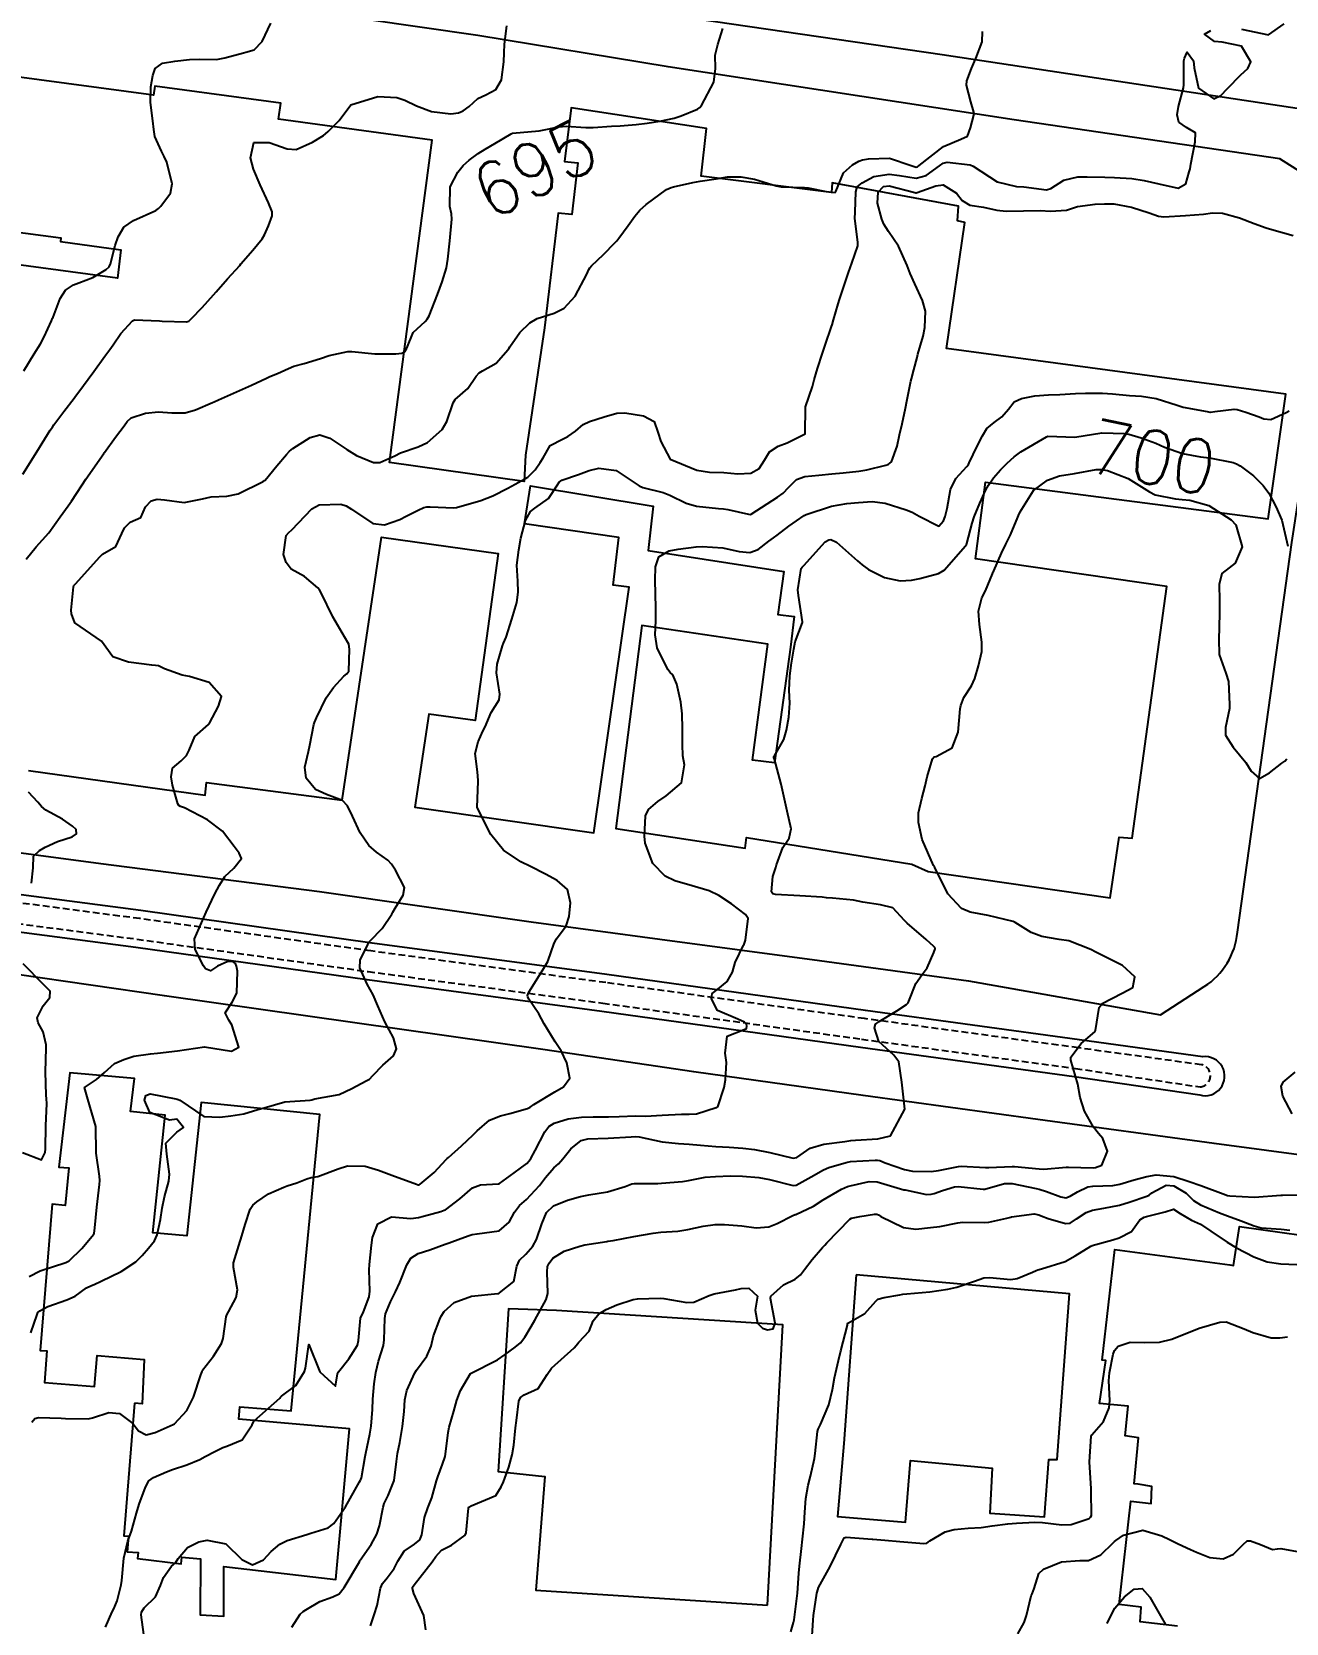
# Model space of a CAD drawing. Header units: metres. Extents: x 292545 to 299085, y 7450245 to 7463078.
# Drawn here: x 297471.8 to 297564.9, y 7452131 to 7452249.1 of the extents above; entities that cross this region are included whole.
import ezdxf
from ezdxf.enums import TextEntityAlignment as Align

# ---------------------------------------------------------------- set-up
doc = ezdxf.new("R2010")
doc.units = ezdxf.units.M
doc.linetypes.add('DASHED', pattern=[0.75, 0.5, -0.25])
for name, color, linetype in [('Canteiro', 45, 'DASHED'), ('Cotas', 45, 'Continuous'), ('Curvas de Nivel 1m', 11, 'Continuous'), ('Curvas de Nivel 5m', 15, 'Continuous'), ('Edificações', 30, 'Continuous'), ('Vias Primárias', 230, 'Continuous')]:
    doc.layers.add(name, color=color, linetype=linetype)
doc.styles.add('Style-STANDARD', font='STANDARD.shx')

msp = doc.modelspace()

# ---------------------------------------------------------------- linework, layer by layer
at = {"layer": 'Canteiro'}
msp.add_lwpolyline([(297458.35, 7452185.95, 0.869738), (297458.18, 7452184.42), (297465.47, 7452183.59), (297479.61, 7452181.75), (297496.76, 7452179.34), (297514.17, 7452177), (297533.36, 7452174.33), (297549.22, 7452172.15), (297558.47, 7452170.79, 0.870603), (297558.57, 7452172.43), (297549.44, 7452173.68), (297533.57, 7452175.85), (297514.38, 7452178.52), (297496.97, 7452180.87), (297479.82, 7452183.27), (297465.65, 7452185.12)], format="xyb", close=True, dxfattribs=at)
at = {"layer": 'Curvas de Nivel 1m', "flags": 128}
for points, elevation in [([(297471.15, 7452216.25), (297472.19, 7452217.91), (297473.18, 7452219.5), (297473.34, 7452219.74), (297473.45, 7452219.9), (297474.2, 7452220.89), (297474.95, 7452221.88), (297475.06, 7452222.03), (297475.22, 7452222.24), (297476.41, 7452223.86), (297477.24, 7452224.99), (297477.61, 7452225.48), (297477.86, 7452225.84), (297478.43, 7452226.67), (297479.28, 7452227.62), (297479.42, 7452227.69), (297481.28, 7452227.61), (297481.49, 7452227.6), (297483.28, 7452227.55), (297483.46, 7452227.6), (297483.67, 7452227.78), (297484.46, 7452228.6), (297485.3, 7452229.54), (297485.49, 7452229.76), (297486.33, 7452230.73), (297487.24, 7452231.73), (297487.33, 7452231.84), (297488.21, 7452232.86), (297488.89, 7452233.71), (297489.07, 7452234), (297489.36, 7452234.66), (297489.65, 7452235.42), (297489.64, 7452235.71), (297489.38, 7452236.37), (297488.76, 7452237.72), (297488.27, 7452238.87), (297488.03, 7452239.72), (297488.29, 7452240.86), (297489.43, 7452240.86), (297490.75, 7452240.37), (297491.43, 7452240.33), (297492.63, 7452240.87), (297493.44, 7452241.38), (297493.6, 7452241.5), (297493.79, 7452241.66), (297494.62, 7452242.48), (297495.47, 7452243.64), (297497.48, 7452244.27), (297498.88, 7452244.19), (297499.48, 7452244), (297500.34, 7452243.58), (297501.47, 7452243.15), (297502.89, 7452242.97), (297503.47, 7452243.04), (297503.81, 7452243.19), (297504.26, 7452243.53), (297504.9, 7452244.11), (297505.48, 7452244.38), (297506.23, 7452244.77), (297506.66, 7452245.51), (297506.83, 7452246.83), (297506.86, 7452247.5), (297506.88, 7452248.14), (297507.05, 7452249.5)], 694), ([(297471.23, 7452223.92), (297471.99, 7452225.17), (297472.46, 7452225.91), (297472.73, 7452226.44), (297473.28, 7452227.62), (297473.36, 7452227.82), (297473.39, 7452227.9), (297473.92, 7452229.27), (297474.31, 7452229.89), (297474.9, 7452230.29), (297475.31, 7452230.43), (297476.34, 7452230.84), (297477.33, 7452231.42), (297477.55, 7452231.63), (297477.65, 7452231.85), (297477.99, 7452233.2), (297478.21, 7452233.84), (297478.63, 7452234.57), (297479.37, 7452235.06), (297481.01, 7452235.81), (297481.22, 7452235.96), (297481.38, 7452236.13), (297482.09, 7452237.1), (297482.23, 7452237.79), (297481.82, 7452239.4), (297481.64, 7452239.8), (297481.43, 7452240.21), (297480.93, 7452241.3), (297480.86, 7452241.81), (297480.8, 7452242.46), (297480.61, 7452243.81), (297480.65, 7452244.98), (297480.79, 7452245.81), (297480.97, 7452246.34), (297481.51, 7452246.74), (297482.42, 7452246.88), (297483.51, 7452247), (297484.26, 7452247.03), (297485.51, 7452247.01), (297486.14, 7452247.12), (297487.52, 7452247.5), (297487.7, 7452247.54), (297488.31, 7452247.72), (297488.91, 7452248.34), (297489.54, 7452249.71)], 693), ([(297561.55, 7452249.25), (297563.53, 7452248.83), (297564.71, 7452249.66)], 697), ([(297471.63, 7452156.72), (297472.44, 7452157.13), (297474.33, 7452157.77), (297474.44, 7452157.81), (297474.49, 7452157.83), (297474.58, 7452157.88), (297475.53, 7452158.79), (297476.41, 7452159.86), (297476.43, 7452159.91), (297476.48, 7452160.34), (297476.64, 7452161.86), (297476.84, 7452163.54), (297476.86, 7452163.85), (297476.84, 7452164.17), (297476.59, 7452165.86), (297476.59, 7452165.9), (297476.56, 7452167.86), (297475.96, 7452169.87), (297475.73, 7452170.74), (297476.61, 7452171.33), (297477.2, 7452171.85), (297477.95, 7452172.51), (297478.63, 7452172.83), (297479.39, 7452173.06), (297480.63, 7452173.25), (297481.15, 7452173.28), (297482.63, 7452173.45), (297484.63, 7452173.76), (297486.63, 7452173.43), (297487.18, 7452173.73), (297486.66, 7452175.39), (297486.42, 7452175.74), (297486.15, 7452176.27), (297486.68, 7452177.07), (297487.03, 7452177.73), (297487.07, 7452179.37), (297487, 7452179.74), (297486.92, 7452179.94), (297486.72, 7452180.09), (297486.36, 7452180.1), (297485.6, 7452179.75), (297485.06, 7452179.4), (297484.71, 7452179.55), (297484.55, 7452179.76), (297483.92, 7452180.97), (297483.87, 7452181.77), (297484.75, 7452183.76), (297485.4, 7452185.12), (297485.73, 7452185.75), (297486.13, 7452186.4), (297486.8, 7452187.02), (297487.36, 7452187.73), (297487.2, 7452188.13), (297486.82, 7452188.62), (297485.95, 7452189.75), (297484.84, 7452190.6), (297483.14, 7452191.49), (297482.85, 7452191.6), (297482.73, 7452191.66), (297482.64, 7452191.78), (297482.24, 7452193.17), (297482.14, 7452193.79), (297482.26, 7452194.42), (297482.89, 7452194.98), (297483.3, 7452195.38), (297483.49, 7452195.77), (297483.91, 7452196.77), (297484.92, 7452197.67), (297484.97, 7452197.71), (297485, 7452197.76), (297485.65, 7452199.03), (297485.89, 7452199.75), (297484.96, 7452200.78), (297483.51, 7452201.23), (297482.97, 7452201.32), (297481.66, 7452201.8), (297481.2, 7452202.03), (297480.98, 7452202.06), (297480.72, 7452202.07), (297478.98, 7452202.3), (297477.83, 7452202.7), (297476.99, 7452203.85), (297475.01, 7452205.21), (297474.76, 7452205.88), (297474.74, 7452206.16), (297474.9, 7452207.88), (297474.94, 7452207.99), (297475.05, 7452208.11), (297476.64, 7452209.86), (297476.83, 7452210.09), (297477.07, 7452210.3), (297478.04, 7452210.88), (297478.5, 7452211.84), (297478.68, 7452212.25), (297479.1, 7452212.69), (297479.89, 7452213.04), (297480.24, 7452213.82), (297480.67, 7452214.26), (297481.12, 7452214.4), (297481.65, 7452214.33), (297483.12, 7452214.14), (297484.48, 7452214.41), (297485.12, 7452214.55), (297486.27, 7452214.6), (297487.12, 7452214.78), (297488.97, 7452215.71), (297489.08, 7452215.77), (297489.13, 7452215.81), (297489.99, 7452216.86), (297490.7, 7452217.69), (297490.92, 7452217.94), (297491.17, 7452218.14), (297492.46, 7452218.96), (297493.18, 7452219.17), (297493.92, 7452218.91), (297495.17, 7452218.07), (297495.91, 7452217.63), (297497.16, 7452217.11), (297497.64, 7452217.12), (297498.73, 7452217.6), (297499.17, 7452217.82), (297500.47, 7452218.28), (297501.17, 7452218.6), (297502.25, 7452219.55), (297502.61, 7452220.14), (297503.06, 7452221.54), (297503.22, 7452221.79), (297504.15, 7452222.6), (297504.77, 7452223.52), (297504.99, 7452223.77), (297505.24, 7452223.9), (297506.26, 7452224.49), (297507.15, 7452225.5), (297507.19, 7452225.56), (297507.26, 7452225.68), (297508.01, 7452226.75), (297508.76, 7452227.48), (297509.29, 7452227.78), (297510.55, 7452228.19), (297511.29, 7452228.56), (297512.11, 7452229.44), (297512.97, 7452231.08), (297513.14, 7452231.42), (297513.21, 7452231.54), (297513.33, 7452231.7), (297514.22, 7452232.53), (297515.06, 7452233.4), (297515.2, 7452233.56), (297515.36, 7452233.75), (297516.06, 7452234.7), (297516.53, 7452235.39), (297516.92, 7452235.84), (297517.38, 7452236.26), (297518.88, 7452237.36), (297519.23, 7452237.52), (297519.4, 7452237.57), (297520.85, 7452237.89), (297521.4, 7452237.97), (297522.57, 7452238.15), (297523.41, 7452238.29), (297524.4, 7452238.3), (297525.41, 7452238.13), (297527.03, 7452237.63), (297527.4, 7452237.55), (297529.13, 7452237.5), (297529.4, 7452237.48), (297530.73, 7452237.22), (297531.39, 7452237.14), (297531.43, 7452237.17), (297531.44, 7452237.21), (297532.02, 7452238.6), (297532.69, 7452239.2), (297533.15, 7452239.47), (297533.43, 7452239.57), (297533.87, 7452239.63), (297535.43, 7452239.69), (297537.03, 7452239.14), (297537.42, 7452239.03), (297537.51, 7452239.05), (297537.63, 7452239.14), (297539.44, 7452240.55), (297540.71, 7452241.1), (297541.22, 7452241.32), (297541.45, 7452241.94), (297541.68, 7452242.87), (297541.68, 7452243.09), (297541.47, 7452243.86), (297541.15, 7452245.09), (297541.16, 7452245.43), (297541.51, 7452246.34), (297541.74, 7452246.86), (297541.84, 7452247.09), (297542.3, 7452248.31), (297542.32, 7452249.08)], 696), ([(297471.75, 7452152.55), (297472.21, 7452153.91), (297472.27, 7452154.04), (297472.41, 7452154.17), (297473, 7452154.49), (297474.41, 7452155), (297475.04, 7452155.25), (297475.88, 7452155.87), (297476.24, 7452156.05), (297476.43, 7452156.13), (297476.95, 7452156.38), (297478.44, 7452157.08), (297479.54, 7452157.82), (297479.99, 7452158.28), (297480.46, 7452158.83), (297480.91, 7452159.36), (297481.12, 7452159.8), (297481.35, 7452160.94), (297481.48, 7452161.8), (297481.66, 7452162.64), (297481.97, 7452163.8), (297482.02, 7452164.3), (297481.83, 7452165.8), (297481.75, 7452166.6), (297482.56, 7452167.43), (297483.07, 7452167.78), (297482.57, 7452168.39), (297482.04, 7452168.32), (297480.58, 7452168.89), (297480.17, 7452169.81), (297480.27, 7452170.14), (297480.6, 7452170.27), (297482.49, 7452169.9), (297482.59, 7452169.87), (297482.66, 7452169.85), (297482.8, 7452169.79), (297484.58, 7452168.59), (297485.77, 7452168.55), (297486.58, 7452168.63), (297487.53, 7452168.78), (297488.58, 7452169.1), (297489.06, 7452169.24), (297490.59, 7452169.69), (297492.46, 7452169.81), (297492.59, 7452169.83), (297492.81, 7452169.89), (297494.6, 7452170.22), (297495.56, 7452170.67), (297496.61, 7452171.23), (297496.85, 7452171.37), (297497.1, 7452171.62), (297497.84, 7452172.39), (297498.63, 7452173.1), (297498.87, 7452173.6), (297498.65, 7452174.43), (297497.99, 7452175.61), (297497.49, 7452176.8), (297497.13, 7452177.62), (297496.69, 7452178.4), (297496.14, 7452179.63), (297496.17, 7452180.18), (297496.73, 7452181.36), (297496.82, 7452181.53), (297496.9, 7452181.62), (297497.81, 7452182.54), (297498.51, 7452183.6), (297498.59, 7452183.76), (297498.76, 7452184.05), (297499.36, 7452185), (297499.45, 7452185.58), (297498.8, 7452186.86), (297498.5, 7452187.3), (297498.22, 7452187.6), (297497.39, 7452188.2), (297496.81, 7452188.69), (297496.16, 7452189.63), (297495.6, 7452190.87), (297495.23, 7452191.64), (297494.86, 7452192.03), (297493.67, 7452192.47), (297492.86, 7452192.84), (297492.16, 7452193.68), (297492.07, 7452194.5), (297492.33, 7452195.68), (297492.43, 7452196.15), (297492.74, 7452197.67), (297492.78, 7452197.81), (297492.93, 7452198.17), (297493.66, 7452199.66), (297494.19, 7452200.41), (297494.97, 7452201.25), (297495.18, 7452201.43), (297495.33, 7452201.64), (297495.37, 7452203.26), (297495.32, 7452203.64), (297495, 7452204.17), (297494.15, 7452205.65), (297493.27, 7452207.43), (297493.16, 7452207.66), (297493.04, 7452207.82), (297492.03, 7452208.66), (297491.06, 7452209.19), (297490.68, 7452209.69), (297490.48, 7452210.28), (297490.68, 7452211.69), (297490.87, 7452211.92), (297491.1, 7452212.12), (297492.59, 7452213.67), (297493.12, 7452213.97), (297494.74, 7452214.02), (297495.12, 7452213.9), (297495.53, 7452213.64), (297497.1, 7452212.58), (297497.98, 7452212.48), (297499.11, 7452212.89), (297499.57, 7452213.13), (297500.46, 7452213.58), (297500.9, 7452213.78), (297501.12, 7452213.82), (297501.37, 7452213.82), (297503.11, 7452213.74), (297503.32, 7452213.76), (297505.12, 7452214.28), (297506, 7452214.63), (297507.13, 7452215.21), (297507.67, 7452215.49), (297508.6, 7452216.02), (297509.15, 7452216.57), (297509.53, 7452217.1), (297509.74, 7452217.46), (297510.26, 7452218.37), (297511.18, 7452218.85), (297511.58, 7452219.04), (297512.14, 7452219.44), (297512.71, 7452219.92), (297513.19, 7452220.15), (297514.28, 7452220.5), (297515.2, 7452220.76), (297515.8, 7452220.79), (297517.19, 7452220.58), (297517.98, 7452220.16), (297518.25, 7452219.36), (297518.48, 7452218.66), (297519.16, 7452217.35), (297521.15, 7452216.54), (297522.07, 7452216.4), (297523.15, 7452216.37), (297524.17, 7452216.27), (297525.15, 7452216.31), (297525.77, 7452216.66), (297526.17, 7452217.27), (297526.53, 7452217.9), (297527.17, 7452218.31), (297527.85, 7452218.58), (297529.18, 7452219.24), (297529.2, 7452221.24), (297529.71, 7452222.75), (297529.84, 7452223.23), (297530.08, 7452224.07), (297530.47, 7452225.22), (297530.67, 7452225.81), (297531.14, 7452227.21), (297531.17, 7452227.32), (297531.28, 7452227.7), (297531.63, 7452228.88), (297531.73, 7452229.21), (297532.13, 7452230.39), (297532.4, 7452231.2), (297532.63, 7452231.9), (297533.09, 7452233.19), (297533.08, 7452233.46), (297532.86, 7452235.2), (297532.88, 7452235.69), (297532.93, 7452237.19), (297533.04, 7452237.55), (297533.4, 7452237.85), (297534.27, 7452238.32), (297535.41, 7452238.51), (297536.17, 7452238.39), (297537.41, 7452238.2), (297538.16, 7452238.39), (297539.15, 7452239.12), (297539.42, 7452239.32), (297539.7, 7452239.39), (297541.42, 7452239.19), (297541.64, 7452239.09), (297543.41, 7452237.94), (297544.86, 7452237.59), (297545.4, 7452237.56), (297547.08, 7452237.34), (297547.4, 7452237.44), (297548.36, 7452238.06), (297549.41, 7452238.3), (297550.09, 7452238.31), (297551.41, 7452238.27), (297552.12, 7452238.26), (297553.41, 7452238.17), (297554.33, 7452238.02), (297555.41, 7452237.78), (297556.85, 7452237.46), (297557.41, 7452237.79), (297557.65, 7452238.67), (297557.72, 7452238.9), (297557.78, 7452239.25), (297558.1, 7452240.89), (297558.13, 7452241.57), (297557.45, 7452241.96), (297556.9, 7452242.35), (297556.76, 7452242.91), (297556.86, 7452243.52), (297557.24, 7452244.9), (297557.27, 7452245.13), (297557.27, 7452246.9), (297557.3, 7452247.11), (297557.52, 7452247.56), (297557.99, 7452246.9), (297558.03, 7452246.38), (297558.34, 7452244.89), (297559.48, 7452244.08), (297560.01, 7452244.34), (297560.49, 7452244.86), (297561.5, 7452245.86), (297562, 7452246.35), (297562.22, 7452246.84), (297561.53, 7452248), (297560.1, 7452248.3), (297559.53, 7452248.33), (297558.8, 7452248.89), (297559.27, 7452249.16)], 697), ([(297471.81, 7452145.91), (297472.04, 7452146.18), (297472.31, 7452146.27), (297473.99, 7452146.2), (297474.31, 7452146.18), (297476, 7452146.17), (297476.31, 7452146.24), (297477.52, 7452146.64), (297478.31, 7452146.55), (297479.31, 7452145.82), (297479.74, 7452145.26), (297480.29, 7452144.98), (297480.96, 7452145.14), (297482.3, 7452145.73), (297482.41, 7452145.79), (297483.32, 7452146.77), (297483.82, 7452147.77), (297484.35, 7452149.43), (297484.44, 7452149.67), (297484.48, 7452149.76), (297485.29, 7452150.82), (297485.89, 7452151.74), (297486.01, 7452152.11), (297486.23, 7452153.74), (297486.28, 7452153.87), (297486.41, 7452154.09), (297486.98, 7452155.17), (297487.07, 7452155.73), (297486.78, 7452157.39), (297486.78, 7452157.74), (297487.17, 7452159.02), (297487.39, 7452159.73), (297487.63, 7452160.58), (297488.02, 7452161.72), (297488.21, 7452162.01), (297488.5, 7452162.26), (297489.37, 7452162.85), (297490.52, 7452163.36), (297490.76, 7452163.44), (297491.47, 7452163.68), (297492.22, 7452163.97), (297492.53, 7452164.06), (297493.02, 7452164.15), (297494.53, 7452164.71), (297495.23, 7452164.93), (297496.53, 7452164.9), (297497.52, 7452164.62), (297498.52, 7452164.25), (297500.36, 7452163.57), (297500.47, 7452163.53), (297500.51, 7452163.53), (297500.55, 7452163.53), (297500.62, 7452163.57), (297501.65, 7452164.43), (297502.54, 7452165.39), (297502.62, 7452165.47), (297502.72, 7452165.55), (297503.68, 7452166.41), (297504.56, 7452167.24), (297504.84, 7452167.53), (297505.76, 7452168.33), (297506.58, 7452168.65), (297507.27, 7452168.81), (297508.59, 7452169.18), (297508.78, 7452169.29), (297509.04, 7452169.47), (297510.6, 7452170.43), (297511.25, 7452170.8), (297511.72, 7452171.44), (297511.49, 7452172.57), (297511.08, 7452173.45), (297510.64, 7452174.13), (297509.81, 7452175.46), (297509.41, 7452176.21), (297508.68, 7452177.3), (297508.6, 7452177.48), (297508.59, 7452177.57), (297508.69, 7452177.81), (297509.72, 7452179.46), (297510.08, 7452180.1), (297510.56, 7452181.45), (297510.74, 7452181.76), (297511.46, 7452182.73), (297511.66, 7452183.44), (297511.77, 7452184.43), (297511.56, 7452185.44), (297510.79, 7452186.09), (297509.91, 7452186.58), (297508.8, 7452187.13), (297508.08, 7452187.49), (297506.81, 7452188.36), (297505.86, 7452189.51), (297504.85, 7452191.52), (297504.93, 7452193.46), (297504.93, 7452193.52), (297504.88, 7452194.17), (297504.7, 7452195.52), (297504.91, 7452196.39), (297505.27, 7452197.17), (297505.44, 7452197.51), (297505.89, 7452198.55), (297506.49, 7452199.5), (297506.53, 7452199.92), (297506.28, 7452201.51), (297506.33, 7452202.15), (297506.72, 7452203.5), (297506.8, 7452203.7), (297507, 7452204.16), (297507.43, 7452205.49), (297507.79, 7452206.73), (297507.9, 7452207.49), (297507.86, 7452208.3), (297507.79, 7452209.49), (297507.95, 7452210.62), (297508.08, 7452211.49), (297508.44, 7452212.81), (297508.81, 7452213.47), (297509.12, 7452213.73), (297510.13, 7452214.45), (297510.81, 7452215.45), (297510.93, 7452215.66), (297511.14, 7452215.79), (297512.36, 7452216.23), (297513.15, 7452216.52), (297513.88, 7452216.69), (297515.15, 7452216.52), (297516.87, 7452215.38), (297517.13, 7452215.26), (297518.65, 7452214.88), (297519.13, 7452214.69), (297520.36, 7452214.1), (297521.12, 7452213.86), (297522.75, 7452213.69), (297523.12, 7452213.68), (297523.44, 7452213.63), (297524.98, 7452213.28), (297525.11, 7452213.26), (297525.13, 7452213.26), (297525.16, 7452213.28), (297526.35, 7452214.04), (297527.13, 7452214.53), (297527.54, 7452214.84), (297527.94, 7452215.25), (297528.54, 7452215.84), (297529.15, 7452216.07), (297530.19, 7452216.18), (297531.15, 7452216.27), (297532, 7452216.35), (297533.15, 7452216.47), (297533.76, 7452216.57), (297535.16, 7452216.92), (297535.34, 7452216.97), (297535.59, 7452217.16), (297536, 7452218.33), (297536.18, 7452219.15), (297536.37, 7452219.97), (297536.61, 7452221.15), (297536.71, 7452221.65), (297537.01, 7452223.14), (297537.06, 7452223.32), (297537.24, 7452223.99), (297537.48, 7452224.91), (297537.54, 7452225.14), (297537.92, 7452226.48), (297538.05, 7452227.13), (297538.09, 7452228.33), (297537.87, 7452229.13), (297537.32, 7452230.36), (297536.97, 7452231.14), (297536.74, 7452231.73), (297536.09, 7452233.15), (297535.36, 7452234.25), (297535.01, 7452234.8), (297534.86, 7452235.17), (297534.55, 7452236.34), (297534.59, 7452237.17), (297534.98, 7452237.58), (297535.4, 7452237.63), (297537.31, 7452237.14), (297537.39, 7452237.11), (297537.42, 7452237.11), (297537.49, 7452237.14), (297538.88, 7452237.64), (297539.4, 7452237.71), (297540.41, 7452237.1), (297540.83, 7452236.54), (297541.38, 7452236.21), (297542.4, 7452236.06), (297543.38, 7452235.84), (297544.08, 7452235.76), (297545.38, 7452235.79), (297546.61, 7452235.8), (297547.38, 7452235.75), (297548.56, 7452235.83), (297549.38, 7452236.09), (297550.69, 7452236.28), (297551.39, 7452236.31), (297552.06, 7452236.29), (297553.38, 7452236.04), (297554.69, 7452235.62), (297555.38, 7452235.39), (297555.79, 7452235.34), (297557.38, 7452235.43), (297558.72, 7452235.54), (297559.38, 7452235.62), (297560.12, 7452235.61), (297561.38, 7452235.26), (297562.49, 7452234.84), (297563.37, 7452234.52), (297563.79, 7452234.4), (297565.36, 7452233.95)], 698), ([(297477.27, 7452130.71), (297477.77, 7452131.84), (297477.91, 7452132.07), (297478.15, 7452132.65), (297478.44, 7452133.84), (297478.49, 7452134.16), (297478.63, 7452135.83), (297478.94, 7452137.09), (297479.2, 7452137.83), (297479.57, 7452139.17), (297479.77, 7452139.82), (297480.25, 7452141.09), (297480.5, 7452141.56), (297480.83, 7452141.8), (297481.81, 7452142.24), (297482.26, 7452142.4), (297483.31, 7452142.74), (297484.27, 7452143.15), (297484.67, 7452143.36), (297485.39, 7452143.75), (297485.99, 7452144.04), (297486.29, 7452144.14), (297487.41, 7452144.61), (297488.16, 7452145.72), (297488.2, 7452145.83), (297488.31, 7452146.01), (297490.2, 7452147.69), (297490.26, 7452147.76), (297490.33, 7452147.85), (297491.39, 7452148.63), (297492.04, 7452149.67), (297492.12, 7452149.91), (297492.37, 7452151.67), (297493.18, 7452149.66), (297494.34, 7452148.58), (297494.5, 7452149.5), (297494.57, 7452149.65), (297495.32, 7452150.6), (297495.97, 7452151.63), (297496.04, 7452151.97), (297496.19, 7452153.62), (297496.41, 7452154.11), (297496.83, 7452155.21), (297496.89, 7452155.62), (297496.84, 7452157.21), (297496.86, 7452157.62), (297497.02, 7452159.05), (297497.09, 7452159.61), (297497.47, 7452160.62), (297498.49, 7452161.14), (297499.93, 7452161.02), (297500.49, 7452161.09), (297500.86, 7452161.2), (297502.15, 7452161.55), (297502.41, 7452161.63), (297502.49, 7452161.66), (297503.57, 7452162.47), (297504.51, 7452163.29), (297505.09, 7452163.52), (297506.43, 7452163.59), (297506.51, 7452163.62), (297507.6, 7452164.41), (297508.54, 7452165.1), (297508.71, 7452165.3), (297508.82, 7452165.48), (297509.15, 7452166.07), (297509.87, 7452167.46), (297510.17, 7452167.85), (297510.57, 7452168.09), (297511.59, 7452168.42), (297512.58, 7452168.54), (297513.44, 7452168.56), (297514.58, 7452168.57), (297515.38, 7452168.6), (297516.58, 7452168.63), (297517.33, 7452168.62), (297518.58, 7452168.69), (297520.01, 7452168.77), (297520.58, 7452168.76), (297521.11, 7452168.79), (297522.58, 7452169.26), (297522.62, 7452169.27), (297522.69, 7452169.31), (297523.16, 7452170.75), (297523.26, 7452171.3), (297523.33, 7452172.59), (297523.24, 7452173.3), (297523.4, 7452174.55), (297524.66, 7452175.04), (297524.82, 7452175.13), (297524.85, 7452175.29), (297524.83, 7452175.45), (297524.67, 7452175.59), (297524.17, 7452175.8), (297522.67, 7452176.45), (297522.23, 7452177.31), (297522.29, 7452177.71), (297522.69, 7452178.03), (297523.4, 7452178.6), (297523.78, 7452179.3), (297523.99, 7452180.02), (297524.6, 7452181.29), (297524.65, 7452181.38), (297524.74, 7452181.67), (297524.95, 7452183.29), (297524.76, 7452183.58), (297523.71, 7452184.36), (297522.78, 7452184.99), (297522.05, 7452185.32), (297520.79, 7452185.71), (297519.51, 7452186.07), (297518.79, 7452186.41), (297517.88, 7452187.37), (297517.32, 7452188.87), (297517.26, 7452189.38), (297517.33, 7452190.89), (297517.56, 7452191.37), (297518.26, 7452191.97), (297518.86, 7452192.37), (297520.01, 7452193.34), (297520.23, 7452194.68), (297520.11, 7452195.34), (297520.07, 7452196.18), (297520.08, 7452197.34), (297520.06, 7452198.47), (297519.96, 7452199.34), (297519.65, 7452200.66), (297519.36, 7452201.35), (297519.16, 7452201.54), (297518.98, 7452201.76), (297518.21, 7452203.37), (297518.05, 7452204.32), (297518.09, 7452205.37), (297518.11, 7452206.29), (297518.07, 7452207.37), (297518.04, 7452208.38), (297518.08, 7452209.37), (297518.33, 7452210.11), (297519.08, 7452210.55), (297519.76, 7452210.67), (297521.09, 7452210.85), (297521.53, 7452210.88), (297523.08, 7452210.77), (297524.28, 7452210.5), (297525.07, 7452210.42), (297525.69, 7452210.66), (297526.49, 7452211.27), (297526.83, 7452211.52), (297527.09, 7452211.71), (297527.97, 7452212.38), (297529.11, 7452213.18), (297529.15, 7452213.2), (297529.24, 7452213.24), (297531.12, 7452213.86), (297532.26, 7452214.06), (297533.12, 7452214.13), (297534.15, 7452214.21), (297535.12, 7452214.09), (297536.66, 7452213.6), (297537.12, 7452213.43), (297537.62, 7452213.13), (297539.1, 7452212.39), (297539.43, 7452212.79), (297539.55, 7452213.11), (297539.7, 7452213.69), (297539.95, 7452215.11), (297540.34, 7452215.91), (297541.16, 7452216.8), (297541.28, 7452216.97), (297541.35, 7452217.09), (297541.94, 7452218.32), (297542.32, 7452219.08), (297542.64, 7452219.63), (297543.19, 7452220.07), (297543.77, 7452220.5), (297544.25, 7452221.06), (297544.67, 7452221.6), (297545.22, 7452221.86), (297546.2, 7452222.05), (297547.22, 7452222.13), (297548.07, 7452222.16), (297549.22, 7452222.23), (297549.96, 7452222.26), (297551.22, 7452222.25), (297551.98, 7452222.21), (297553.22, 7452222.09), (297554.13, 7452222.03), (297555.22, 7452221.86), (297556.76, 7452221.35), (297557.21, 7452221.22), (297559, 7452220.88), (297559.2, 7452220.85), (297559.23, 7452220.85), (297559.55, 7452220.88), (297561, 7452221.07), (297561.21, 7452221.04), (297561.87, 7452220.85), (297562.85, 7452220.49), (297563.2, 7452220.35), (297563.72, 7452220.3), (297564.85, 7452220.81), (297565.08, 7452220.93)], 699), ([(297491.1, 7452130.7), (297491.72, 7452131.67), (297491.94, 7452131.87), (297492.14, 7452132), (297493.19, 7452132.62), (297494.15, 7452132.96), (297494.61, 7452133.19), (297494.98, 7452133.64), (297496.11, 7452135.55), (297496.15, 7452135.62), (297496.16, 7452135.64), (297496.18, 7452135.67), (297496.99, 7452136.83), (297497.4, 7452137.61), (297497.6, 7452138.22), (297497.88, 7452139.6), (297497.96, 7452139.88), (297498.24, 7452140.47), (297498.7, 7452141.59), (297498.87, 7452142.99), (297498.93, 7452143.59), (297499.11, 7452144.41), (297499.32, 7452145.58), (297499.43, 7452146.7), (297499.49, 7452147.58), (297499.64, 7452148.27), (297500.22, 7452149.57), (297500.35, 7452149.77), (297501.12, 7452150.8), (297501.43, 7452151.56), (297501.62, 7452152.32), (297502.07, 7452153.55), (297502.18, 7452153.77), (297502.41, 7452154.12), (297503.15, 7452154.8), (297504.42, 7452155.26), (297506.37, 7452155.45), (297506.42, 7452155.47), (297506.45, 7452155.47), (297506.51, 7452155.5), (297507.56, 7452156.36), (297507.79, 7452157.49), (297508, 7452157.94), (297508.46, 7452158.37), (297508.97, 7452158.97), (297509.24, 7452159.47), (297509.65, 7452160.63), (297510, 7452161.46), (297510.5, 7452161.97), (297511.56, 7452162.38), (297512.51, 7452162.66), (297513.14, 7452162.79), (297514.51, 7452162.99), (297515.83, 7452163.39), (297516.31, 7452163.59), (297516.52, 7452163.62), (297518.26, 7452163.62), (297518.52, 7452163.64), (297520.09, 7452163.77), (297520.52, 7452163.84), (297521.77, 7452164.08), (297522.53, 7452164.13), (297523.65, 7452164.18), (297524.53, 7452164.17), (297525.74, 7452164.06), (297526.52, 7452163.92), (297528.28, 7452163.48), (297528.52, 7452163.5), (297529.63, 7452164.12), (297530.53, 7452164.64), (297530.94, 7452164.81), (297532.22, 7452165.19), (297532.54, 7452165.25), (297534.38, 7452165.34), (297534.54, 7452165.35), (297534.71, 7452165.33), (297535.11, 7452165.16), (297536.54, 7452164.65), (297537.13, 7452164.54), (297538.53, 7452164.52), (297539.06, 7452164.59), (297540.54, 7452164.89), (297540.74, 7452164.9), (297542.54, 7452164.8), (297542.8, 7452164.81), (297544.54, 7452164.88), (297544.71, 7452164.88), (297546.54, 7452164.71), (297546.87, 7452164.69), (297548.54, 7452164.83), (297548.7, 7452164.84), (297550.54, 7452164.79), (297550.71, 7452164.81), (297551.17, 7452164.97), (297551.6, 7452166.01), (297551.25, 7452166.97), (297550.93, 7452167.34), (297550.57, 7452167.79), (297549.9, 7452168.99), (297549.57, 7452170.01), (297549.4, 7452170.99), (297548.87, 7452172.76), (297548.89, 7452173), (297549.64, 7452174), (297550.65, 7452174.87), (297550.72, 7452174.98), (297550.98, 7452176.68), (297551.2, 7452176.97), (297552.69, 7452177.74), (297553.48, 7452178.16), (297553.64, 7452178.94), (297552.72, 7452179.8), (297551.08, 7452180.62), (297550.73, 7452180.78), (297550.36, 7452180.98), (297548.74, 7452181.63), (297548.02, 7452181.73), (297546.74, 7452181.95), (297545.95, 7452182.24), (297544.75, 7452182.99), (297544.61, 7452183.05), (297542.76, 7452183.49), (297541.41, 7452183.74), (297540.76, 7452184.03), (297539.77, 7452185.11), (297538.8, 7452187.06), (297538.77, 7452187.12), (297538.7, 7452187.22), (297537.85, 7452189.13), (297537.57, 7452190.4), (297537.59, 7452191.13), (297537.82, 7452192.17), (297538.07, 7452193.13), (297538.23, 7452193.78), (297538.61, 7452195.12), (297538.75, 7452195.27), (297538.9, 7452195.31), (297540.08, 7452195.93), (297540.53, 7452197.1), (297540.68, 7452198.83), (297540.72, 7452199.09), (297540.95, 7452199.67), (297541.52, 7452200.53), (297541.77, 7452201.08), (297542.04, 7452202.02), (297542.28, 7452203.08), (297542.29, 7452203.78), (297542.1, 7452205.08), (297542.04, 7452206.07), (297542.29, 7452207.08), (297542.54, 7452207.58), (297543.06, 7452208.85), (297543.13, 7452209), (297543.17, 7452209.07), (297543.75, 7452210.39), (297544.06, 7452211.06), (297544.4, 7452211.75), (297544.95, 7452213.05), (297545, 7452213.17), (297545.12, 7452213.44), (297546.11, 7452215.04), (297547.14, 7452215.81), (297548.04, 7452216.12), (297549.15, 7452216.3), (297550.76, 7452216.59), (297551.15, 7452216.6), (297551.59, 7452216.52), (297553.14, 7452215.93), (297554.72, 7452214.93), (297555.13, 7452214.71), (297556.64, 7452214.42), (297557.13, 7452214.36), (297557.71, 7452214.31), (297559.12, 7452213.91), (297560.78, 7452212.86), (297561.11, 7452212.48), (297561.6, 7452210.85), (297561.07, 7452209.63), (297560.63, 7452209.3), (297560.09, 7452208.87), (297559.88, 7452208.05), (297559.92, 7452206.87), (297559.91, 7452205.99), (297559.89, 7452204.87), (297559.87, 7452204), (297559.89, 7452202.87), (297560.37, 7452201.47), (297560.57, 7452200.86), (297560.66, 7452199.15), (297560.65, 7452198.86), (297560.35, 7452197.45), (297560.35, 7452196.87), (297560.91, 7452195.99), (297561.87, 7452194.85), (297562.25, 7452194.2), (297562.88, 7452193.67), (297563.62, 7452194.09), (297564.52, 7452194.81), (297564.75, 7452194.96), (297564.9, 7452195.12)], 701), ([(297565.29, 7452168.8), (297564.6, 7452170.1), (297564.48, 7452170.81), (297564.62, 7452171.14), (297565.53, 7452171.89)], 702), ([(297496.93, 7452130.81), (297497.22, 7452131.61), (297497.44, 7452132.32), (297497.67, 7452133.6), (297497.82, 7452133.95), (297498.17, 7452134.37), (297498.7, 7452135.07), (297498.97, 7452135.59), (297499.44, 7452136.34), (297500.2, 7452136.87), (297500.59, 7452137.18), (297500.75, 7452137.56), (297500.95, 7452138.83), (297501.2, 7452139.56), (297501.49, 7452140.3), (297501.84, 7452141.55), (297501.94, 7452141.87), (297502.27, 7452142.81), (297502.47, 7452143.36), (297502.51, 7452143.55), (297502.7, 7452145.14), (297502.78, 7452145.55), (297503.12, 7452146.74), (297503.34, 7452147.54), (297503.62, 7452148.26), (297504.35, 7452149.53), (297506.36, 7452150.54), (297506.92, 7452150.94), (297507.67, 7452151.49), (297508.06, 7452151.8), (297508.38, 7452152.22), (297508.85, 7452153.02), (297509.12, 7452153.47), (297509.97, 7452155.01), (297510.09, 7452155.46), (297510.05, 7452157.07), (297510.07, 7452157.46), (297510.18, 7452157.72), (297510.45, 7452158.09), (297511.31, 7452158.59), (297512.47, 7452158.98), (297512.83, 7452159.06), (297514.47, 7452159.32), (297514.55, 7452159.33), (297514.93, 7452159.4), (297516.48, 7452159.69), (297517.91, 7452159.93), (297518.48, 7452160), (297519.74, 7452160.09), (297520.48, 7452160.2), (297521.62, 7452160.46), (297522.49, 7452160.57), (297523.2, 7452160.59), (297524.48, 7452160.49), (297525.54, 7452160.33), (297526.48, 7452160.41), (297527.1, 7452160.64), (297528.26, 7452161.24), (297528.43, 7452161.31), (297528.49, 7452161.33), (297529.79, 7452161.94), (297530.5, 7452162.4), (297531.87, 7452163.2), (297532.32, 7452163.39), (297532.52, 7452163.45), (297533.93, 7452163.77), (297534.52, 7452163.74), (297536.49, 7452163.16), (297536.51, 7452163.16), (297536.6, 7452163.14), (297538.18, 7452162.8), (297538.51, 7452162.82), (297538.75, 7452162.88), (297539.35, 7452163.11), (297540.24, 7452163.37), (297540.52, 7452163.4), (297542.39, 7452163.19), (297542.51, 7452163.2), (297543.96, 7452163.62), (297544.52, 7452163.63), (297546.3, 7452163.25), (297546.52, 7452163.2), (297547.08, 7452163.02), (297548.13, 7452162.62), (297548.51, 7452162.56), (297548.84, 7452162.67), (297549.38, 7452162.99), (297550.13, 7452163.37), (297550.52, 7452163.43), (297552, 7452163.48), (297552.52, 7452163.58), (297553.58, 7452163.88), (297554.53, 7452164.13), (297555.2, 7452164.26), (297556.53, 7452164.13), (297557.66, 7452163.76), (297558.52, 7452163.46), (297560.19, 7452162.86), (297560.51, 7452162.74), (297560.67, 7452162.7), (297562.51, 7452162.61), (297564.46, 7452162.76), (297564.51, 7452162.76), (297564.57, 7452162.75), (297566.51, 7452162.77)], 702), ([(297501.05, 7452130.5), (297500.88, 7452131.57), (297500.16, 7452133.21), (297500.04, 7452133.58), (297500.06, 7452133.68), (297500.17, 7452133.84), (297501.5, 7452135.56), (297501.79, 7452135.95), (297502.2, 7452136.42), (297502.95, 7452136.8), (297503.96, 7452137.53), (297504.03, 7452137.71), (297504.21, 7452139.53), (297504.21, 7452139.55), (297504.23, 7452139.61), (297504.4, 7452139.7), (297506.24, 7452140.47), (297506.64, 7452141.11), (297506.8, 7452141.49), (297507.19, 7452142.57), (297507.44, 7452143.49), (297507.56, 7452144.21), (297507.7, 7452145.49), (297507.76, 7452146.04), (297507.94, 7452147.48), (297508.05, 7452147.75), (297508.33, 7452147.94), (297509.38, 7452148.42), (297510.05, 7452149.46), (297510.36, 7452149.92), (297512.05, 7452151.43), (297512.2, 7452151.61), (297512.38, 7452151.86), (297513.15, 7452152.66), (297513.46, 7452153.42), (297513.87, 7452153.95), (297514.41, 7452154.28), (297515.2, 7452154.61), (297516.42, 7452155.01), (297516.73, 7452155.06), (297518.42, 7452155.11), (297518.69, 7452155.09), (297520.41, 7452154.78), (297520.93, 7452154.82), (297522.05, 7452155.32), (297522.42, 7452155.43), (297524, 7452155.72), (297524.43, 7452155.82), (297525, 7452155.85), (297525.63, 7452155.27), (297525.46, 7452154.22), (297525.63, 7452153.27), (297526.01, 7452152.89), (297526.39, 7452152.77), (297526.81, 7452152.84), (297526.96, 7452153.25), (297526.6, 7452155.08), (297526.62, 7452155.26), (297527.57, 7452156.11), (297528.44, 7452156.52), (297528.83, 7452156.85), (297529.13, 7452157.23), (297529.69, 7452157.99), (297530.47, 7452158.87), (297530.64, 7452159.05), (297530.79, 7452159.22), (297532.49, 7452160.98), (297532.62, 7452161.06), (297533.24, 7452161.18), (297534.32, 7452161.34), (297534.49, 7452161.35), (297534.62, 7452161.29), (297534.8, 7452161.17), (297536.48, 7452160.35), (297537.38, 7452160.23), (297538.48, 7452160.35), (297539.17, 7452160.42), (297540.49, 7452160.7), (297540.84, 7452160.74), (297542.49, 7452160.72), (297542.79, 7452160.76), (297544.13, 7452161.05), (297544.42, 7452161.13), (297544.49, 7452161.15), (297546.15, 7452161.38), (297546.5, 7452161.29), (297546.68, 7452161.21), (297547.21, 7452161.02), (297548.49, 7452160.64), (297548.82, 7452160.67), (297549.3, 7452160.99), (297550.02, 7452161.46), (297550.5, 7452161.65), (297551.33, 7452161.79), (297552.5, 7452162.02), (297553.21, 7452162.24), (297554.51, 7452162.67), (297554.68, 7452162.76), (297554.9, 7452162.93), (297555.94, 7452163.49), (297556.52, 7452163.45), (297557.43, 7452162.9), (297557.97, 7452162.35), (297558.5, 7452162.03), (297559.91, 7452161.45), (297560.5, 7452161.23), (297561.52, 7452160.85), (297562.49, 7452160.47), (297562.99, 7452160.33), (297564.48, 7452160.22), (297565.13, 7452160.16)], 703), ([(297528.12, 7452130.36), (297528.32, 7452131.05), (297528.35, 7452131.24), (297528.55, 7452132.84), (297528.6, 7452133.24), (297528.7, 7452134.71), (297528.75, 7452135.23), (297528.9, 7452136.53), (297528.98, 7452137.23), (297529.1, 7452138.36), (297529.15, 7452139.23), (297529.23, 7452140.24), (297529.41, 7452141.23), (297529.57, 7452141.92), (297529.86, 7452143.22), (297529.92, 7452143.58), (297530.1, 7452145.22), (297530.14, 7452145.39), (297530.31, 7452145.75), (297530.94, 7452147.21), (297531.21, 7452148.34), (297531.36, 7452149.2), (297531.66, 7452150.5), (297531.83, 7452151.2), (297532.31, 7452153.11), (297532.32, 7452153.19), (297532.33, 7452153.25), (297532.39, 7452153.29), (297533.61, 7452153.97), (297534.42, 7452154.9), (297534.56, 7452155.03), (297535.03, 7452155.16), (297536.21, 7452155.37), (297536.43, 7452155.4), (297536.71, 7452155.43), (297538.43, 7452155.58), (297539.76, 7452155.77), (297540.43, 7452155.94), (297541.73, 7452156.38), (297542.44, 7452156.61), (297542.86, 7452156.65), (297544.44, 7452156.51), (297544.91, 7452156.58), (297546.05, 7452157.03), (297546.32, 7452157.16), (297546.44, 7452157.21), (297546.7, 7452157.28), (297548.45, 7452157.83), (297549.19, 7452158.26), (297550.36, 7452158.98), (297550.44, 7452159), (297550.46, 7452159.01), (297551.99, 7452159.45), (297552.47, 7452159.59), (297553.37, 7452160.05), (297554, 7452160.93), (297554.31, 7452161.12), (297554.5, 7452161.16), (297555.89, 7452161.53), (297556.5, 7452161.72), (297556.99, 7452161.39), (297557.82, 7452160.89), (297558.49, 7452160.61), (297559.27, 7452160.09), (297560.47, 7452159.27), (297561.16, 7452158.85), (297562.46, 7452158.19), (297563.45, 7452157.82), (297564.45, 7452157.66), (297565.64, 7452157.61)], 704), ([(297544.96, 7452130.21), (297545.43, 7452131.04), (297545.59, 7452131.58), (297545.95, 7452133.03), (297546.01, 7452133.18), (297546.16, 7452133.58), (297546.51, 7452134.69), (297546.85, 7452135.02), (297548.19, 7452135.54), (297549.54, 7452135.64), (297550.19, 7452135.66), (297551.11, 7452136.06), (297552.02, 7452136.96), (297552.11, 7452137.05), (297552.21, 7452137.13), (297552.78, 7452137.52), (297554.22, 7452137.89), (297555.64, 7452137.49), (297556.21, 7452137.21), (297556.84, 7452136.9), (297557.76, 7452136.46), (297558.2, 7452136.26), (297559.19, 7452135.87), (297560.19, 7452135.77), (297560.94, 7452136.11), (297561.66, 7452136.85), (297561.95, 7452137.1), (297562.21, 7452137.12), (297562.94, 7452136.83), (297563.85, 7452136.47), (297564.2, 7452136.52), (297564.46, 7452136.55), (297566.2, 7452136.22)], 706), ([(297551.57, 7452130.97), (297551.74, 7452131.36), (297552.14, 7452132.11), (297552.86, 7452132.95), (297553.58, 7452133.52), (297554.16, 7452133.57), (297554.75, 7452132.92), (297555.52, 7452131.54), (297555.91, 7452130.91)], 707)]:
    msp.add_lwpolyline(points, dxfattribs=dict(at, elevation=elevation))
at = {"layer": 'Curvas de Nivel 5m', "flags": 128}
for points, elevation in [([(297471.39, 7452209.93), (297472.14, 7452210.85), (297473.09, 7452211.9), (297473.93, 7452213.07), (297474.51, 7452213.89), (297474.76, 7452214.25), (297475.13, 7452214.8), (297475.55, 7452215.46), (297475.83, 7452215.87), (297477.16, 7452217.78), (297477.19, 7452217.82), (297477.21, 7452217.85), (297478.03, 7452218.99), (297478.66, 7452219.84), (297478.88, 7452220.14), (297479.19, 7452220.42), (297480.24, 7452220.77), (297481.2, 7452220.87), (297482.19, 7452220.8), (297483.2, 7452220.8), (297483.96, 7452221.01), (297485.21, 7452221.56), (297485.35, 7452221.62), (297485.65, 7452221.75), (297487.22, 7452222.46), (297488.1, 7452222.85), (297489.23, 7452223.37), (297489.46, 7452223.48), (297490.04, 7452223.7), (297490.85, 7452224.08), (297491.24, 7452224.26), (297492.01, 7452224.45), (297493.24, 7452224.82), (297493.86, 7452225.04), (297495.25, 7452225.35), (297495.54, 7452225.34), (297497.25, 7452225.17), (297498.81, 7452225.16), (297499.25, 7452225.22), (297499.49, 7452225.35), (297499.62, 7452225.59), (297500.09, 7452226.76), (297500.99, 7452227.57), (297501.13, 7452227.73), (297501.29, 7452227.98), (297501.9, 7452229.56), (297502.25, 7452230.5), (297502.57, 7452231.55), (297502.68, 7452232.2), (297502.82, 7452233.55), (297502.98, 7452235.15), (297502.94, 7452235.55), (297502.83, 7452236.1), (297502.85, 7452237.55), (297503.41, 7452238.65), (297503.82, 7452239.13), (297504.25, 7452239.53), (297504.92, 7452240.03), (297505.43, 7452240.36), (297506.17, 7452240.78), (297507.37, 7452241.5), (297507.42, 7452241.52), (297507.44, 7452241.52), (297507.47, 7452241.53), (297509.45, 7452241.72), (297510.9, 7452242), (297511.45, 7452242.05), (297512.91, 7452241.97), (297513.45, 7452241.96), (297514.81, 7452242.05), (297515.45, 7452242.08), (297516.65, 7452242.19), (297517.46, 7452242.29), (297518.4, 7452242.43), (297519.46, 7452242.66), (297519.98, 7452242.83), (297521.2, 7452243.33), (297521.37, 7452243.44), (297521.48, 7452243.6), (297522.4, 7452245.32), (297522.53, 7452246.34), (297522.51, 7452247.32), (297522.71, 7452248.13), (297523.08, 7452249.31)], 695), ([(297480.12, 7452130.17), (297479.93, 7452131.61), (297479.95, 7452131.81), (297480.14, 7452132.13), (297481, 7452132.96), (297481.37, 7452133.8), (297481.58, 7452134.38), (297482.18, 7452135.23), (297482.48, 7452135.49), (297482.68, 7452135.79), (297483.37, 7452136.61), (297484.2, 7452137.04), (297484.81, 7452137.16), (297486.2, 7452136.9), (297487.39, 7452135.73), (297488.18, 7452135.33), (297489, 7452135.71), (297489.57, 7452136.32), (297490.2, 7452136.87), (297490.76, 7452137.13), (297492.21, 7452137.58), (297492.28, 7452137.6), (297492.5, 7452137.67), (297493.8, 7452138.07), (297494.22, 7452138.4), (297495.07, 7452139.64), (297496.12, 7452141.49), (297496.19, 7452141.62), (297496.22, 7452141.66), (297496.26, 7452141.79), (297496.54, 7452143.36), (297496.59, 7452143.62), (297496.89, 7452145.02), (297496.98, 7452145.61), (297497.08, 7452146.85), (297497.12, 7452147.61), (297497.2, 7452148.75), (297497.32, 7452149.61), (297497.54, 7452150.43), (297497.9, 7452151.6), (297497.95, 7452152.03), (297497.99, 7452153.6), (297498.06, 7452153.95), (297498.42, 7452154.83), (297498.79, 7452155.59), (297499.11, 7452156.27), (297499.64, 7452157.58), (297499.93, 7452158.09), (297500.46, 7452158.42), (297501.34, 7452158.69), (297502.47, 7452159.11), (297502.78, 7452159.23), (297503.64, 7452159.54), (297504.26, 7452159.75), (297504.48, 7452159.83), (297504.84, 7452159.89), (297506.48, 7452160.1), (297507.23, 7452160.75), (297507.61, 7452161.49), (297508, 7452161.98), (297508.5, 7452162.44), (297509.46, 7452163.47), (297509.92, 7452164.06), (297510.53, 7452164.77), (297510.89, 7452165.09), (297511.19, 7452165.44), (297511.79, 7452166.2), (297512.56, 7452166.8), (297513.05, 7452166.94), (297514.56, 7452166.98), (297516.26, 7452167.09), (297516.56, 7452167.11), (297516.87, 7452167.07), (297518.56, 7452166.71), (297519.79, 7452166.58), (297520.56, 7452166.55), (297521.41, 7452166.47), (297522.55, 7452166.37), (297523.54, 7452166.31), (297524.55, 7452166.24), (297525.42, 7452166.14), (297526.55, 7452165.93), (297528.29, 7452165.5), (297528.55, 7452165.56), (297529.54, 7452166.24), (297530.56, 7452166.54), (297532.11, 7452166.74), (297532.56, 7452166.81), (297532.9, 7452166.84), (297534.56, 7452166.94), (297535.51, 7452167.16), (297536.58, 7452169.14), (297536.34, 7452171.14), (297536.12, 7452172.64), (297535.76, 7452173.15), (297534.65, 7452174.15), (297534.31, 7452175.17), (297534.39, 7452175.45), (297534.67, 7452175.65), (297535.97, 7452176.44), (297536.68, 7452176.89), (297536.81, 7452177.02), (297536.87, 7452177.14), (297537.38, 7452178.45), (297537.86, 7452179.13), (297538.22, 7452179.62), (297538.73, 7452180.76), (297538.82, 7452181.03), (297538.8, 7452181.12), (297538.73, 7452181.2), (297538.15, 7452181.72), (297536.75, 7452182.93), (297536.64, 7452183.03), (297536.55, 7452183.14), (297535.67, 7452184.07), (297534.76, 7452184.3), (297533.45, 7452184.5), (297532.77, 7452184.64), (297531.2, 7452184.78), (297530.77, 7452184.82), (297530.43, 7452184.87), (297528.77, 7452184.97), (297526.98, 7452185.06), (297526.78, 7452185.12), (297526.69, 7452185.26), (297526.79, 7452186.39), (297526.99, 7452187.06), (297527.04, 7452187.26), (297527.53, 7452188.54), (297528, 7452189.25), (297528.14, 7452189.94), (297527.85, 7452191.25), (297527.54, 7452192.58), (297527.4, 7452193.25), (297526.89, 7452195.11), (297526.86, 7452195.23), (297526.86, 7452195.26), (297526.86, 7452195.29), (297526.89, 7452195.34), (297527.59, 7452196.57), (297527.79, 7452197.25), (297527.96, 7452198.22), (297528.03, 7452199.25), (297528, 7452200.21), (297528.03, 7452201.25), (297528.15, 7452202.08), (297528.33, 7452203.25), (297528.43, 7452203.81), (297528.97, 7452205.24), (297528.97, 7452205.28), (297528.67, 7452207.24), (297528.64, 7452207.65), (297528.88, 7452209.24), (297528.96, 7452209.35), (297529.07, 7452209.47), (297530.67, 7452211.22), (297530.92, 7452211.38), (297531.09, 7452211.39), (297531.5, 7452211.21), (297533.07, 7452209.82), (297533.4, 7452209.52), (297533.87, 7452209.18), (297535.06, 7452208.57), (297536.22, 7452208.32), (297537.06, 7452208.38), (297537.69, 7452208.5), (297539.06, 7452208.87), (297539.49, 7452209.11), (297541.08, 7452210.93), (297541.14, 7452211.03), (297541.16, 7452211.09), (297541.57, 7452212.62), (297541.72, 7452213.08), (297542.13, 7452214.08), (297542.58, 7452215.08), (297542.78, 7452215.43), (297543.15, 7452215.97), (297543.66, 7452216.56), (297544.17, 7452217.06), (297544.69, 7452217.53), (297545.17, 7452217.91), (297547.07, 7452219.02), (297547.18, 7452219.05), (297549.18, 7452219), (297551.19, 7452219.3), (297552.87, 7452219.27), (297553.19, 7452219.22), (297554.11, 7452218.94), (297555.18, 7452218.54), (297555.84, 7452218.25), (297557.17, 7452217.77), (297558.51, 7452217.54), (297559.16, 7452217.46), (297560.92, 7452217.1), (297561.16, 7452217.02), (297561.45, 7452216.86), (297562.42, 7452216.12), (297563.14, 7452215.41), (297563.56, 7452214.83), (297564.09, 7452213.85), (297564.52, 7452212.82), (297564.98, 7452210.91)], 700), ([(297471.78, 7452185.91), (297471.92, 7452187.04), (297471.93, 7452187.91), (297472.38, 7452188.33), (297472.81, 7452188.57), (297473.73, 7452188.98), (297474.82, 7452189.34), (297475.13, 7452189.57), (297475.1, 7452189.88), (297474.84, 7452190.14), (297474.08, 7452190.65), (297472.85, 7452191.31), (297472.53, 7452191.59), (297472.25, 7452191.91), (297471.58, 7452192.64)], 695), ([(297471.13, 7452165.92), (297472.54, 7452165.38), (297472.8, 7452165.91), (297472.84, 7452166.2), (297472.86, 7452167.91), (297472.93, 7452169.56), (297472.9, 7452169.91), (297472.87, 7452170.18), (297472.83, 7452171.91), (297472.87, 7452173.66), (297472.87, 7452173.9), (297472.65, 7452174.86), (297472.28, 7452175.53), (297472.22, 7452175.91), (297472.67, 7452176.81), (297473.15, 7452177.43), (297473.18, 7452177.9), (297472.69, 7452178.39), (297471.17, 7452179.92)], 695), ([(297529.66, 7452129.68), (297529.76, 7452131.22), (297529.8, 7452131.56), (297530.05, 7452133.22), (297530.07, 7452133.31), (297530.17, 7452133.66), (297531.02, 7452135.21), (297531.83, 7452136.83), (297531.99, 7452137.19), (297532.07, 7452137.33), (297532.21, 7452137.39), (297534.14, 7452137.24), (297534.2, 7452137.23), (297535.08, 7452137.16), (297536.2, 7452137.06), (297537.99, 7452136.91), (297538.2, 7452136.93), (297538.31, 7452137.01), (297538.43, 7452137.12), (297539.55, 7452137.77), (297540.22, 7452137.96), (297541.27, 7452138.04), (297542.22, 7452138.09), (297543.05, 7452138.23), (297544.22, 7452138.38), (297544.85, 7452138.42), (297546.22, 7452138.49), (297546.77, 7452138.48), (297548.22, 7452138.3), (297548.91, 7452138.31), (297550.23, 7452138.77), (297550.35, 7452138.86), (297550.42, 7452138.98), (297550.4, 7452140.83), (297550.39, 7452140.98), (297550.27, 7452142.98), (297550.4, 7452144.88), (297550.45, 7452144.98), (297551.31, 7452145.97), (297551.72, 7452146.97), (297551.77, 7452147.53), (297551.71, 7452148.97), (297551.74, 7452149.58), (297552.03, 7452150.96), (297552.12, 7452151.22), (297552.38, 7452151.56), (297553.28, 7452151.85), (297554.38, 7452151.83), (297555.46, 7452151.84), (297556.38, 7452152.08), (297558.39, 7452152.88), (297559.93, 7452153.33), (297560.4, 7452153.36), (297561.74, 7452152.85), (297562.39, 7452152.57), (297563.74, 7452152.17), (297564.39, 7452152.18), (297564.95, 7452152.24)], 705)]:
    msp.add_lwpolyline(points, dxfattribs=dict(at, elevation=elevation))
at = {"layer": 'Edificações'}
for points in [[(297471.57, 7452194.25), (297484.68, 7452192.43), (297484.78, 7452193.38), (297494.84, 7452192.07), (297497.76, 7452211.56), (297506.4, 7452210.36), (297504.69, 7452197.97), (297501.26, 7452198.44), (297500.22, 7452191.54), (297513.5, 7452189.63), (297516.13, 7452207.86), (297514.94, 7452208), (297515.36, 7452211.54), (297508.35, 7452212.55), (297508.8, 7452215.38), (297517.91, 7452213.88), (297517.54, 7452210.58), (297527.6, 7452209.02), (297527.16, 7452205.84), (297528.36, 7452205.68), (297528.09, 7452203.41), (297526.91, 7452194.82), (297525.28, 7452195.02), (297526.41, 7452203.62), (297517.06, 7452205.01), (297515.13, 7452189.95), (297524.72, 7452188.49), (297524.83, 7452189.29), (297537.1, 7452187.31), (297538.31, 7452186.76), (297538.31, 7452186.76), (297551.79, 7452184.82), (297552.47, 7452189.31), (297553.44, 7452189.23), (297556.01, 7452207.92), (297541.8, 7452209.96), (297542.54, 7452215.65), (297563.51, 7452212.94), (297564.82, 7452222.17), (297539.66, 7452225.56), (297541.03, 7452234.91), (297540.48, 7452235.03), (297540.56, 7452236.12), (297531.18, 7452237.85), (297531.12, 7452237.13), (297521.45, 7452238.35), (297521.86, 7452241.89), (297511.81, 7452243.43), (297511.32, 7452239.45), (297512.31, 7452239.33), (297511.87, 7452235.51), (297510.86, 7452235.6), (297509.84, 7452227.09), (297508.44, 7452217.66), (297508.33, 7452215.71), (297498.35, 7452217.1), (297501.51, 7452241.01), (297490.11, 7452242.58), (297490.29, 7452243.77), (297480.94, 7452245.02), (297480.85, 7452244.37), (297470.33, 7452245.77)], [(297466.45, 7452234.76), (297473.98, 7452233.77), (297473.94, 7452233.5), (297478.42, 7452232.88), (297478.16, 7452230.79), (297465.86, 7452232.45)], [(297556.79, 7452130.78), (297554.03, 7452131.09), (297554.11, 7452132.2), (297552.46, 7452132.38), (297553.32, 7452140.06), (297554.83, 7452139.88), (297554.9, 7452141.15), (297553.88, 7452141.31), (297553.59, 7452141.34), (297553.9, 7452144.75), (297552.92, 7452144.89), (297553.13, 7452147.1), (297551, 7452147.29), (297551.47, 7452150.49), (297551.2, 7452150.51), (297552.15, 7452158.73), (297560.67, 7452157.59), (297560.95, 7452157.54), (297561.4, 7452160.44), (297569.14, 7452159.33)]]:
    msp.add_lwpolyline(points, dxfattribs=at)
for points in [[(297479.44, 7452147.33), (297478.63, 7452137.49), (297478.98, 7452137.46), (297478.89, 7452136.3), (297479.71, 7452136.24), (297479.65, 7452135.8), (297482.89, 7452135.4), (297482.95, 7452135.9), (297484.32, 7452135.78), (297484.3, 7452131.63), (297486.06, 7452131.53), (297486.06, 7452135.21), (297494.36, 7452134.23), (297495.39, 7452145.43), (297487.16, 7452146.13), (297487.24, 7452147.04), (297491.06, 7452146.75), (297493.19, 7452168.74), (297484.38, 7452169.63), (297483.32, 7452159.74), (297480.79, 7452159.95), (297481.7, 7452168.69), (297479.13, 7452168.97), (297479.44, 7452171.4), (297474.64, 7452171.83), (297473.83, 7452164.84), (297474.56, 7452164.78), (297474.28, 7452161.98), (297473.32, 7452162.08), (297472.43, 7452151.23), (297472.94, 7452151.2), (297472.76, 7452148.86), (297476.46, 7452148.56), (297476.66, 7452150.85), (297480.16, 7452150.56), (297480, 7452147.28)], [(297532.96, 7452156.84), (297532.05, 7452144.34), (297531.57, 7452138.91), (297536.62, 7452138.5), (297537, 7452143.06), (297543.04, 7452142.51), (297542.87, 7452139.17), (297546.93, 7452138.88), (297547.24, 7452143.14), (297547.87, 7452143.14), (297548.78, 7452155.43)], [(297526.37, 7452132.33), (297527.53, 7452153.14), (297510.73, 7452154.2), (297507.16, 7452154.33), (297506.41, 7452142.25), (297509.87, 7452141.89), (297509.19, 7452133.44)]]:
    msp.add_lwpolyline(points, close=True, dxfattribs=at)
at = {"layer": 'Vias Primárias'}
for points in [[(297704.09, 7452216.9), (297700.73, 7452217.98), (297691.63, 7452221.39), (297664.79, 7452227.82), (297650.49, 7452230.78), (297624.23, 7452234.84), (297602.54, 7452237.93), (297570.23, 7452242.69), (297539.33, 7452247.34), (297505.53, 7452252.29), (297477.34, 7452257.18), (297446.45, 7452263.23), (297425.97, 7452268.18), (297403.63, 7452274.37), (297372.23, 7452284.53), (297356.38, 7452290.63), (297335.88, 7452299.12)], [(297544.68, 7452242.54), (297519.02, 7452246.46), (297504.89, 7452248.79), (297484.09, 7452251.81)], [(297564.39, 7452239.64), (297544.68, 7452242.54)]]:
    msp.add_lwpolyline(points, dxfattribs=at)
msp.add_lwpolyline([(297466.91, 7452250.79), (297465.57, 7452241.29), (297464.28, 7452234.49), (297463.34, 7452228.12), (297461.52, 7452213.63), (297459.2, 7452198.79), (297458.58, 7452193.7, 0.450425), (297460.29, 7452191.76, -0.391059), (297463.05, 7452189.22), (297476.94, 7452187.36), (297493.16, 7452185.28), (297508.85, 7452183.04), (297518.4, 7452181.74), (297530.23, 7452180.16), (297541.28, 7452178.66), (297555.54, 7452176.14), (297558.78, 7452178.23, 0.230191), (297561.24, 7452182.26), (297565.28, 7452211.17), (297567.81, 7452227.78), (297568.66, 7452236.02, 0.402984), (297567.27, 7452237.8), (297564.39, 7452239.64)], format="xyb", dxfattribs=at)
msp.add_lwpolyline([(297458.38, 7452186.55, 0.900577), (297458.08, 7452183.83), (297465.39, 7452183), (297479.53, 7452181.15), (297496.68, 7452178.75), (297514.09, 7452176.4), (297533.28, 7452173.73), (297549.14, 7452171.56), (297558.44, 7452170.19, 1.222223), (297558.67, 7452173.02), (297549.52, 7452174.27), (297533.65, 7452176.45), (297514.46, 7452179.12), (297497.05, 7452181.46), (297479.9, 7452183.87), (297465.72, 7452185.72)], format="xyb", close=True, dxfattribs=at)
at = {"layer": 'Vias Primárias', "elevation": 697.04}
msp.add_lwpolyline([(297679.18, 7452137.89, 0.058913), (297668.93, 7452143.89, 0.013455), (297654.15, 7452149.88, 0.05478), (297636.35, 7452154.39), (297629.28, 7452155.46), (297610.88, 7452158.18), (297608.98, 7452158.5), (297609.03, 7452160.27), (297598.13, 7452161.53), (297582.64, 7452163.58), (297571.15, 7452165.04), (297559.5, 7452166.58), (297546.44, 7452168.38), (297533.48, 7452170.16), (297520.91, 7452171.91), (297509.73, 7452173.55), (297481.65, 7452177.55), (297470.72, 7452179.13)], format="xyb", dxfattribs=at)

# ---------------------------------------------------------------- texts
at = {"layer": 'Cotas', "style": 'Style-STANDARD'}
for s, rotation, p in [('695', 27.0063, (297509.12, 7452238.9, 695)), ('700', 348.5371, (297554.95, 7452217.5, 700))]:
    msp.add_text(s, height=4, rotation=rotation, dxfattribs=at).set_placement(p, align=Align.MIDDLE_CENTER)

doc.saveas('drawing.dxf')
